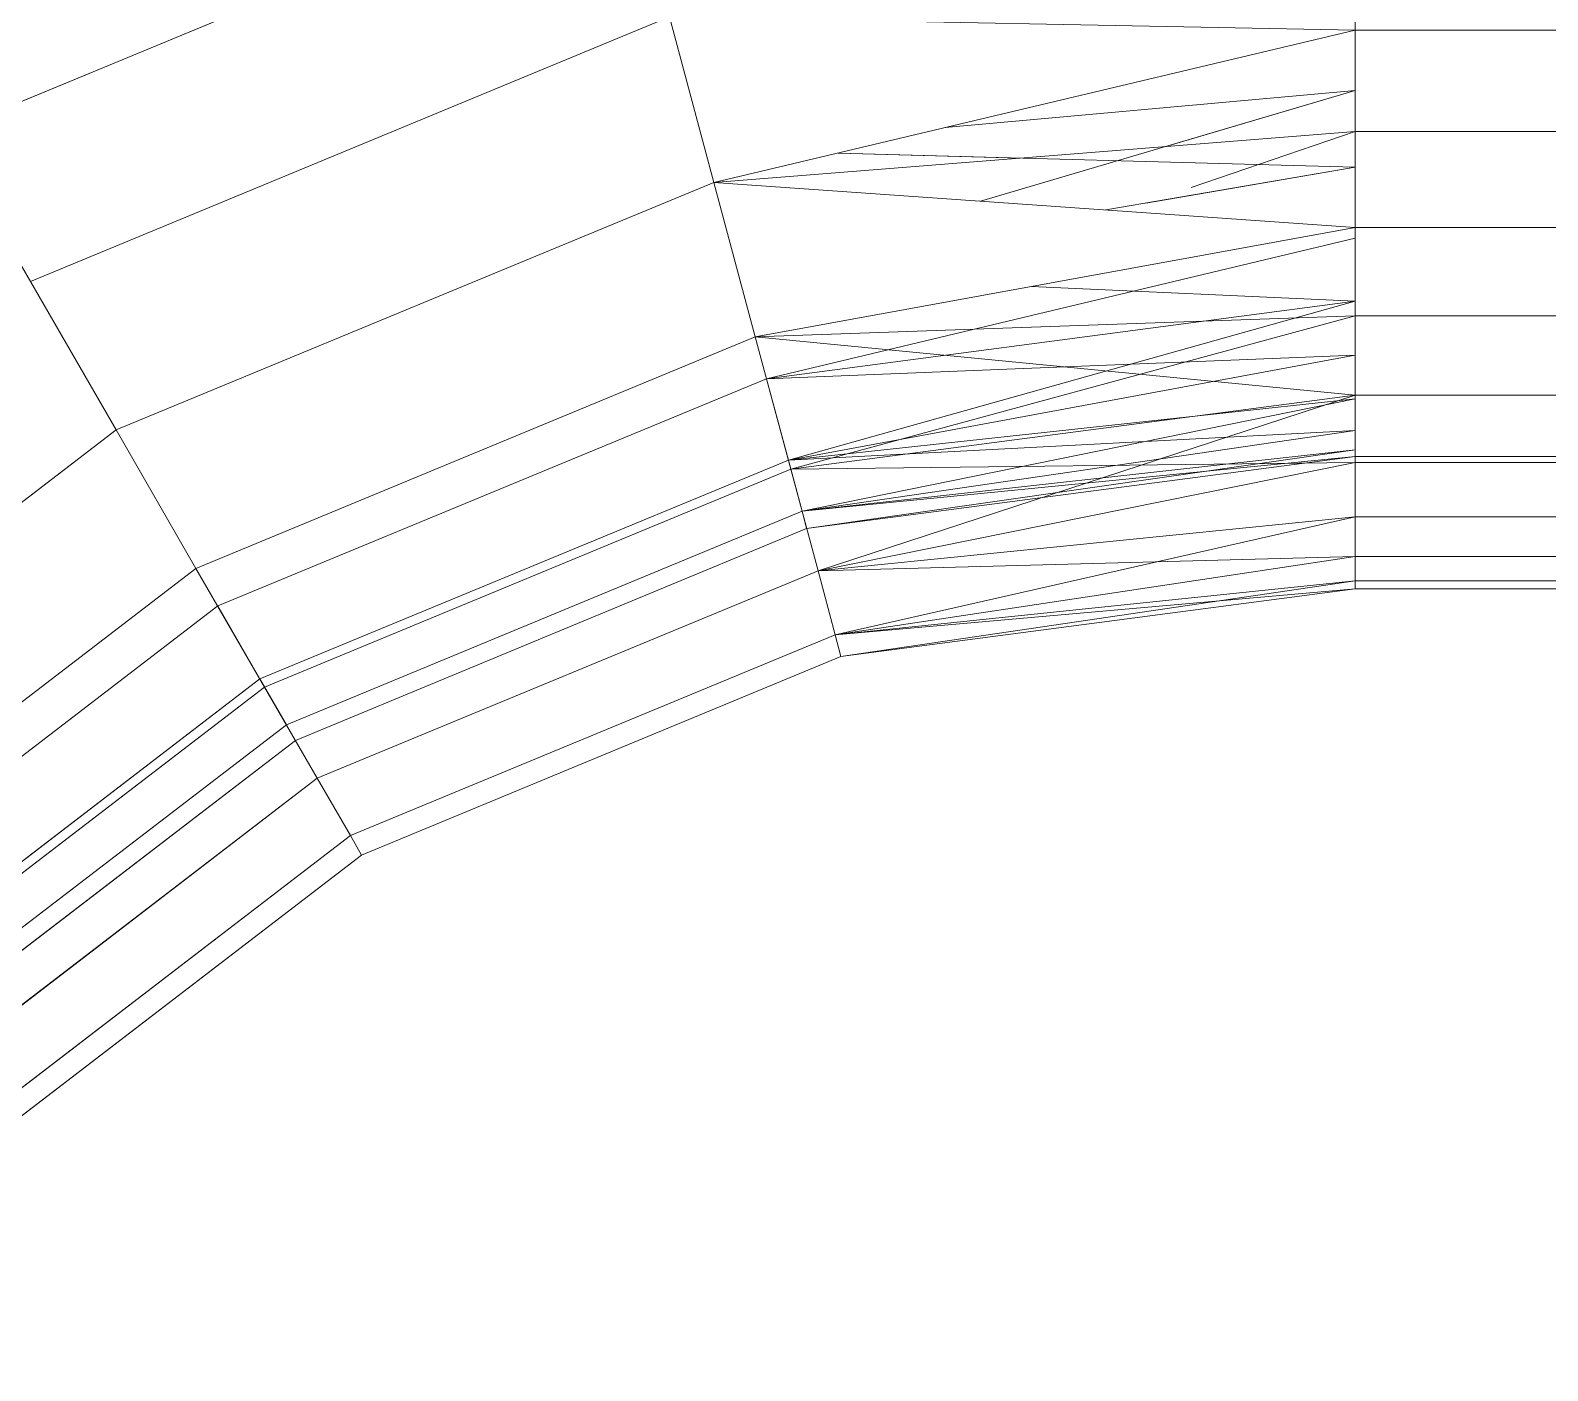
# Model space of a CAD drawing. Header units: centimetres. Extents: x -13467 to 3766, y -437 to 1921.
# Drawn here: x -4259.316 to -4258.171, y 189.71 to 190.722 of the extents above; entities that cross this region are included whole.
import ezdxf

# ---------------------------------------------------------------- set-up
doc = ezdxf.new("R2010")
doc.units = ezdxf.units.CM
doc.layers.add('M-EQPM', color=7, linetype='Continuous', lineweight=9)

# ---------------------------------------------------------------- blocks, each defined once
blk = doc.blocks.new('EQ-04-006 - EQ-04-006_dwg_Agrupar_308-1538748-Sección 1-2')
at = {"layer": 'M-EQPM', "color": 136, "true_color": 0x007f7f}
for p, q in [((-3708.0284, 190.6441), (-3707.5148, 190.8569)), ((-3707.9637, 190.5321), (-3707.4813, 190.7319)), ((-3707.4478, 190.6069), (-3707.4813, 190.7319)), ((-3706.9637, 190.7218), (-3707.4478, 190.6069)), ((-3706.9637, 190.6455), (-3706.9637, 190.7218)), ((-3706.9637, 190.6764), (-3707.2732, 190.6483)), ((-3706.9637, 190.6764), (-3707.2732, 190.6483)), ((-3706.9637, 190.6764), (-3707.2732, 190.6483)), ((-3706.9637, 190.6764), (-3707.2732, 190.6483)), ((-3707.2732, 190.6483), (-3706.9637, 190.6764)), ((-3706.9637, 190.6764), (-3707.2465, 190.5928)), ((-3707.2465, 190.5928), (-3706.9637, 190.6764)), ((-3706.9637, 190.6455), (-3707.4478, 190.6069)), ((-3706.9637, 190.6455), (-3707.4478, 190.6069)), ((-3706.9637, 190.6455), (-3707.4478, 190.6069)), ((-3706.9637, 190.6455), (-3707.0877, 190.603)), ((-3707.0877, 190.603), (-3706.9637, 190.6455)), ((-3690.9637, 190.6455), (-3706.9637, 190.6455)), ((-3706.9637, 190.573), (-3706.9637, 190.6455)), ((-3706.9637, 190.6184), (-3707.3541, 190.6291)), ((-3707.3541, 190.6291), (-3706.9637, 190.6184)), ((-3706.9637, 190.6184), (-3707.152, 190.5862)), ((-3706.9637, 190.6184), (-3707.152, 190.5862)), ((-3707.152, 190.5862), (-3706.9637, 190.6184)), ((-3706.9637, 190.6184), (-3707.152, 190.5862)), ((-3706.9637, 190.6184), (-3707.152, 190.5862)), ((-3707.899, 190.42), (-3707.4478, 190.6069)), ((-3706.9637, 190.573), (-3707.4478, 190.6069)), ((-3707.4166, 190.4904), (-3707.4478, 190.6069)), ((-3706.9637, 190.573), (-3707.4166, 190.4904)), ((-3690.9637, 190.573), (-3706.9637, 190.573)), ((-3706.9637, 190.5061), (-3706.9637, 190.573)), ((-3706.9637, 190.5649), (-3707.4081, 190.4586)), ((-3706.9637, 190.5649), (-3707.4081, 190.4586)), ((-3707.899, 190.42), (-3707.9637, 190.5321)), ((-3706.9637, 190.5172), (-3707.208, 190.5284)), ((-3707.208, 190.5284), (-3706.9637, 190.5172)), ((-3706.9637, 190.5172), (-3707.4081, 190.4586)), ((-3706.9637, 190.5172), (-3707.4081, 190.4586)), ((-3706.9637, 190.5172), (-3707.3916, 190.3972)), ((-3706.9637, 190.5061), (-3707.4166, 190.4904)), ((-3706.9637, 190.5061), (-3707.4166, 190.4904)), ((-3706.9637, 190.5061), (-3707.4166, 190.4904)), ((-3706.9637, 190.5061), (-3707.4166, 190.4904)), ((-3706.9637, 190.5061), (-3707.3898, 190.3903)), ((-3690.9637, 190.5061), (-3706.9637, 190.5061)), ((-3706.9637, 190.4464), (-3706.9637, 190.5061)), ((-3707.8387, 190.3155), (-3707.4166, 190.4904)), ((-3706.9637, 190.4464), (-3707.4166, 190.4904)), ((-3707.3898, 190.3903), (-3707.4166, 190.4904)), ((-3707.4166, 190.4904), (-3707.3898, 190.3903)), ((-3706.9637, 190.4764), (-3707.4081, 190.4586)), ((-3706.9637, 190.4764), (-3707.3916, 190.3972)), ((-3706.9637, 190.4764), (-3707.3916, 190.3972)), ((-3707.8222, 190.2871), (-3707.4081, 190.4586)), ((-3707.8222, 190.2871), (-3707.4081, 190.4586)), ((-3707.4081, 190.4586), (-3707.8222, 190.2871)), ((-3707.3916, 190.3972), (-3707.4081, 190.4586)), ((-3707.4081, 190.4586), (-3707.3916, 190.3972)), ((-3706.9637, 190.4464), (-3707.3898, 190.3903)), ((-3706.9637, 190.4464), (-3707.3898, 190.3903)), ((-3706.9637, 190.4464), (-3707.3692, 190.3136)), ((-3690.9637, 190.4464), (-3706.9637, 190.4464)), ((-3706.9637, 190.3955), (-3706.9637, 190.4464)), ((-3706.9637, 190.4436), (-3707.3916, 190.3972)), ((-3706.9637, 190.4436), (-3707.3916, 190.3972)), ((-3706.9637, 190.4436), (-3707.3813, 190.3586)), ((-3708.2864, 190.1227), (-3707.899, 190.42)), ((-3707.8387, 190.3155), (-3707.899, 190.42)), ((-3706.9637, 190.4196), (-3707.3916, 190.3972)), ((-3706.9637, 190.4196), (-3707.3813, 190.3586)), ((-3706.9637, 190.4196), (-3707.3813, 190.3586)), ((-3706.9637, 190.4049), (-3707.3813, 190.3586)), ((-3706.9637, 190.4049), (-3707.3813, 190.3586)), ((-3706.9637, 190.4), (-3707.3813, 190.3586)), ((-3706.9637, 190.4049), (-3707.3778, 190.3455)), ((-3706.9637, 190.4), (-3707.3778, 190.3455)), ((-3690.9637, 190.4), (-3706.9637, 190.4)), ((-3707.7905, 190.2321), (-3707.3916, 190.3972)), ((-3707.7905, 190.2321), (-3707.3916, 190.3972)), ((-3707.7869, 190.2259), (-3707.3898, 190.3903)), ((-3707.7869, 190.2259), (-3707.3898, 190.3903)), ((-3707.3916, 190.3972), (-3707.3813, 190.3586)), ((-3707.3916, 190.3972), (-3707.3813, 190.3586)), ((-3706.9637, 190.3955), (-3707.3898, 190.3903)), ((-3707.3692, 190.3136), (-3707.3898, 190.3903)), ((-3707.3898, 190.3903), (-3707.3692, 190.3136)), ((-3706.9637, 190.3955), (-3707.3692, 190.3136)), ((-3706.9637, 190.3955), (-3707.3692, 190.3136)), ((-3690.9637, 190.3955), (-3706.9637, 190.3955)), ((-3706.9637, 190.3545), (-3706.9637, 190.3955)), ((-3707.7705, 190.1974), (-3707.3813, 190.3586)), ((-3707.7705, 190.1974), (-3707.3813, 190.3586)), ((-3707.3813, 190.3586), (-3707.3778, 190.3455)), ((-3707.3778, 190.3455), (-3707.3813, 190.3586)), ((-3706.9637, 190.3545), (-3707.3692, 190.3136)), ((-3706.9637, 190.3545), (-3707.3692, 190.3136)), ((-3706.9637, 190.3545), (-3707.3563, 190.2653)), ((-3690.9637, 190.3545), (-3706.9637, 190.3545)), ((-3706.9637, 190.3245), (-3706.9637, 190.3545)), ((-3707.7637, 190.1856), (-3707.3778, 190.3455)), ((-3706.9637, 190.3245), (-3707.3692, 190.3136)), ((-3706.9637, 190.3245), (-3707.3563, 190.2653)), ((-3706.9637, 190.3245), (-3707.3563, 190.2653)), ((-3690.9637, 190.3245), (-3706.9637, 190.3245)), ((-3706.9637, 190.3062), (-3706.9637, 190.3245)), ((-3708.2011, 190.0374), (-3707.8387, 190.3155)), ((-3707.7869, 190.2259), (-3707.8387, 190.3155)), ((-3707.8387, 190.3155), (-3707.7869, 190.2259)), ((-3707.7472, 190.1571), (-3707.3692, 190.3136)), ((-3707.7472, 190.1571), (-3707.3692, 190.3136)), ((-3707.3692, 190.3136), (-3707.3563, 190.2653)), ((-3707.3692, 190.3136), (-3707.3563, 190.2653)), ((-3706.9637, 190.3062), (-3707.3563, 190.2653)), ((-3706.9637, 190.3062), (-3707.3563, 190.2653)), ((-3706.9637, 190.3), (-3707.3563, 190.2653)), ((-3706.9637, 190.3062), (-3707.3519, 190.2489)), ((-3706.9637, 190.3), (-3707.3519, 190.2489)), ((-3690.9637, 190.3062), (-3706.9637, 190.3062)), ((-3706.9637, 190.3), (-3706.9637, 190.3062)), ((-3690.9637, 190.3), (-3706.9637, 190.3)), ((-3690.9637, 190.3), (-3706.9637, 190.3)), ((-3708.1779, 190.0142), (-3707.8222, 190.2871)), ((-3708.1779, 190.0142), (-3707.8222, 190.2871)), ((-3708.1779, 190.0142), (-3707.8222, 190.2871)), ((-3708.1779, 190.0142), (-3707.8222, 190.2871)), ((-3707.7905, 190.2321), (-3707.8222, 190.2871)), ((-3707.8222, 190.2871), (-3707.7905, 190.2321)), ((-3707.7222, 190.1138), (-3707.3563, 190.2653)), ((-3707.7222, 190.1138), (-3707.3563, 190.2653)), ((-3707.3563, 190.2653), (-3707.3519, 190.2489)), ((-3707.3519, 190.2489), (-3707.3563, 190.2653)), ((-3707.7137, 190.099), (-3707.3519, 190.2489)), ((-3708.1329, 189.9693), (-3707.7905, 190.2321)), ((-3708.1329, 189.9693), (-3707.7905, 190.2321)), ((-3707.7905, 190.2321), (-3707.7705, 190.1974)), ((-3707.7905, 190.2321), (-3707.7705, 190.1974)), ((-3708.1279, 189.9642), (-3707.7869, 190.2259)), ((-3708.1279, 189.9642), (-3707.7869, 190.2259)), ((-3707.7472, 190.1571), (-3707.7869, 190.2259)), ((-3707.7869, 190.2259), (-3707.7472, 190.1571)), ((-3708.1047, 189.941), (-3707.7705, 190.1974)), ((-3708.1047, 189.941), (-3707.7705, 190.1974)), ((-3707.7705, 190.1974), (-3707.7637, 190.1856)), ((-3707.7637, 190.1856), (-3707.7705, 190.1974)), ((-3708.095, 189.9314), (-3707.7637, 190.1856)), ((-3708.0717, 189.908), (-3707.7472, 190.1571)), ((-3708.0717, 189.908), (-3707.7472, 190.1571)), ((-3707.7472, 190.1571), (-3707.7222, 190.1138)), ((-3707.7472, 190.1571), (-3707.7222, 190.1138)), ((-3708.0364, 189.8727), (-3707.7222, 190.1138)), ((-3708.0364, 189.8727), (-3707.7222, 190.1138)), ((-3707.7222, 190.1138), (-3707.7137, 190.099)), ((-3707.7137, 190.099), (-3707.7222, 190.1138)), ((-3708.0243, 189.8607), (-3707.7137, 190.099))]:
    blk.add_line(p, q, dxfattribs=at)
at = {"layer": 'M-EQPM', "color": 136, "true_color": 0x007f7f, "flags": 128}
for points in [[(-3690.9637, 190.573), (-3706.9637, 190.573), (-3706.9637, 190.5061), (-3707.4166, 190.4904), (-3706.9637, 190.4464), (-3707.3898, 190.3903), (-3707.4166, 190.4904), (-3706.9637, 190.4464), (-3706.9637, 190.5061), (-3707.4166, 190.4904), (-3706.9637, 190.573), (-3706.9637, 190.6455), (-3690.9637, 190.6455)], [(-3690.9637, 190.7218), (-3706.9637, 190.7218), (-3706.9637, 190.8), (-3707.4813, 190.7319), (-3706.9637, 190.7218), (-3707.4813, 190.7319), (-3707.4478, 190.6069), (-3706.9637, 190.7218), (-3706.9637, 190.6455), (-3707.4478, 190.6069), (-3706.9637, 190.7218), (-3706.9637, 190.8), (-3706.9637, 190.8782), (-3690.9637, 190.8782)], [(-3709.4092, 186.8), (-3709.4092, 188.8), (-3709.4392, 188.8), (-3709.362, 189.4426), (-3709.3138, 189.4297), (-3709.0707, 190.0165), (-3709.0019, 189.9768), (-3708.6279, 190.4642), (-3708.5547, 190.391), (-3708.0887, 190.7486), (-3708.0284, 190.6441), (-3707.5148, 190.8569)], [(-3707.4813, 190.7319), (-3707.5148, 190.8569), (-3708.0284, 190.6441), (-3708.0887, 190.7486), (-3708.5547, 190.391), (-3708.6279, 190.4642), (-3709.0019, 189.9768), (-3709.0707, 190.0165), (-3709.3138, 189.4297), (-3709.362, 189.4426), (-3709.4092, 188.8)], [(-3707.4813, 190.7319), (-3707.9637, 190.5321), (-3708.0284, 190.6441), (-3708.4694, 190.3057), (-3708.5547, 190.391)], [(-3708.5547, 190.391), (-3708.4694, 190.3057), (-3708.0284, 190.6441), (-3707.9637, 190.5321), (-3707.4813, 190.7319)], [(-3690.446, 190.7319), (-3690.4795, 190.6069), (-3690.9637, 190.7218), (-3690.9637, 190.6455), (-3706.9637, 190.6455), (-3706.9637, 190.573), (-3707.4478, 190.6069), (-3706.9637, 190.573), (-3707.4166, 190.4904), (-3707.4478, 190.6069), (-3707.4813, 190.7319)], [(-3706.9637, 190.5061), (-3706.9637, 190.573), (-3690.9637, 190.573)], [(-3690.9637, 190.7218), (-3706.9637, 190.7218), (-3706.9637, 190.6455), (-3707.4478, 190.6069), (-3707.899, 190.42), (-3707.9637, 190.5321)], [(-3707.2465, 190.5928), (-3706.9637, 190.6764), (-3707.2732, 190.6483)], [(-3707.4478, 190.6069), (-3706.9637, 190.6455), (-3707.0877, 190.603)], [(-3707.3541, 190.6291), (-3706.9637, 190.6184), (-3707.152, 190.5862)], [(-3709.0205, 189.3511), (-3708.8078, 189.8647), (-3708.6957, 189.8), (-3708.3779, 190.2142), (-3708.2864, 190.1227), (-3707.899, 190.42), (-3707.8387, 190.3155), (-3707.4166, 190.4904), (-3707.3898, 190.3903), (-3707.3692, 190.3136), (-3706.9637, 190.3245), (-3707.3563, 190.2653), (-3707.3519, 190.2489), (-3707.7137, 190.099), (-3707.7222, 190.1138), (-3707.3563, 190.2653), (-3707.3692, 190.3136), (-3706.9637, 190.3955), (-3706.9637, 190.3545), (-3707.3692, 190.3136), (-3706.9637, 190.3955), (-3690.9637, 190.3955)], [(-3707.9637, 190.5321), (-3707.899, 190.42), (-3707.4478, 190.6069), (-3707.4166, 190.4904), (-3707.8387, 190.3155), (-3707.899, 190.42), (-3708.2864, 190.1227), (-3708.3779, 190.2142), (-3708.6957, 189.8)], [(-3706.9637, 190.3955), (-3706.9637, 190.4464), (-3690.9637, 190.4464), (-3690.9637, 190.5061), (-3690.5107, 190.4904), (-3690.9637, 190.573), (-3690.9637, 190.5061), (-3706.9637, 190.5061), (-3706.9637, 190.4464), (-3707.3898, 190.3903), (-3706.9637, 190.3955), (-3707.3898, 190.3903), (-3707.7869, 190.2259), (-3707.8387, 190.3155), (-3708.2011, 190.0374), (-3708.2864, 190.1227), (-3708.5836, 189.7353), (-3708.6957, 189.8), (-3708.8955, 189.3176), (-3709.0205, 189.3511), (-3709.1182, 188.8), (-3709.1182, 186.8)], [(-3706.9637, 190.5649), (-3707.4081, 190.4586), (-3706.9637, 190.5172)], [(-3707.208, 190.5284), (-3706.9637, 190.5172), (-3707.4081, 190.4586), (-3707.8222, 190.2871)], [(-3708.6073, 188.8), (-3708.5609, 189.228), (-3708.3957, 189.6268), (-3708.4508, 189.6586), (-3708.1779, 190.0142), (-3708.1329, 189.9693), (-3707.7905, 190.2321), (-3707.8222, 190.2871), (-3707.4081, 190.4586), (-3706.9637, 190.5172), (-3707.3916, 190.3972), (-3706.9637, 190.4436), (-3707.3813, 190.3586), (-3706.9637, 190.4196)], [(-3706.9637, 190.4436), (-3707.3916, 190.3972), (-3706.9637, 190.4764), (-3707.4081, 190.4586), (-3706.9637, 190.5172)], [(-3706.9637, 190.5172), (-3707.3916, 190.3972), (-3706.9637, 190.4764)], [(-3707.4166, 190.4904), (-3707.3898, 190.3903), (-3706.9637, 190.5061), (-3707.3898, 190.3903), (-3706.9637, 190.4464)], [(-3706.9637, 190.5061), (-3690.9637, 190.5061), (-3690.5107, 190.4904), (-3690.5375, 190.3903), (-3690.9637, 190.5061), (-3690.9637, 190.4464), (-3706.9637, 190.4464), (-3706.9637, 190.3955)], [(-3708.4126, 189.1882), (-3708.2627, 189.55), (-3708.2775, 189.5585), (-3708.0364, 189.8727), (-3708.0717, 189.908), (-3707.7472, 190.1571), (-3707.7869, 190.2259), (-3707.3898, 190.3903), (-3707.4166, 190.4904)], [(-3708.5832, 188.8), (-3708.5223, 189.2176), (-3708.5832, 188.8), (-3708.5609, 189.228), (-3708.6073, 188.8), (-3708.5609, 189.228), (-3708.3957, 189.6268), (-3708.4508, 189.6586), (-3708.1779, 190.0142), (-3708.1329, 189.9693), (-3707.7905, 190.2321), (-3707.8222, 190.2871), (-3707.4081, 190.4586), (-3707.3916, 190.3972), (-3706.9637, 190.4764)], [(-3706.9637, 190.4764), (-3707.4081, 190.4586), (-3707.3916, 190.3972)], [(-3706.9637, 190.4436), (-3707.3813, 190.3586), (-3707.3916, 190.3972), (-3706.9637, 190.4764)], [(-3706.9637, 190.4436), (-3707.3916, 190.3972), (-3707.4081, 190.4586), (-3707.3916, 190.3972), (-3707.7905, 190.2321), (-3707.8222, 190.2871), (-3708.1779, 190.0142), (-3708.1329, 189.9693), (-3708.3957, 189.6268), (-3708.4508, 189.6586), (-3708.6223, 189.2444), (-3708.6595, 188.8)], [(-3706.9637, 190.4464), (-3707.3692, 190.3136), (-3706.9637, 190.4464), (-3707.3898, 190.3903), (-3707.3692, 190.3136), (-3706.9637, 190.3955)], [(-3706.9637, 190.4436), (-3707.3916, 190.3972), (-3706.9637, 190.4196), (-3707.3813, 190.3586), (-3707.3916, 190.3972), (-3706.9637, 190.4196)], [(-3706.9637, 190.4196), (-3707.3813, 190.3586), (-3706.9637, 190.4049), (-3707.3778, 190.3455), (-3706.9637, 190.4)], [(-3706.9637, 190.4), (-3707.3813, 190.3586), (-3706.9637, 190.4196)], [(-3706.9637, 190.4049), (-3707.3813, 190.3586), (-3707.7705, 190.1974), (-3707.7637, 190.1856), (-3707.3778, 190.3455), (-3707.3813, 190.3586), (-3707.7705, 190.1974), (-3707.3813, 190.3586), (-3707.3916, 190.3972), (-3707.7905, 190.2321), (-3707.7705, 190.1974), (-3707.7637, 190.1856), (-3708.095, 189.9314), (-3708.1047, 189.941), (-3708.3611, 189.6068)], [(-3706.9637, 190.4049), (-3707.3813, 190.3586), (-3707.3778, 190.3455), (-3707.7637, 190.1856), (-3707.7705, 190.1974), (-3708.1047, 189.941), (-3708.095, 189.9314), (-3707.7637, 190.1856), (-3707.7705, 190.1974), (-3708.1047, 189.941), (-3707.7705, 190.1974), (-3707.7905, 190.2321), (-3708.1329, 189.9693), (-3708.1047, 189.941), (-3708.095, 189.9314), (-3708.3493, 189.6), (-3708.3611, 189.6068), (-3708.5223, 189.2176), (-3708.5091, 189.2141), (-3708.5664, 188.8)], [(-3706.9637, 190.4049), (-3707.3778, 190.3455), (-3707.3813, 190.3586), (-3707.3778, 190.3455), (-3706.9637, 190.4), (-3707.3813, 190.3586), (-3706.9637, 190.4049)], [(-3708.8955, 189.3176), (-3708.7705, 189.2841), (-3708.5836, 189.7353), (-3708.4792, 189.675), (-3708.2011, 190.0374), (-3708.1279, 189.9642), (-3707.7869, 190.2259), (-3707.7472, 190.1571), (-3707.3692, 190.3136), (-3706.9637, 190.3545), (-3690.9637, 190.3545)], [(-3690.9637, 190.3545), (-3706.9637, 190.3545), (-3706.9637, 190.3245), (-3707.3692, 190.3136), (-3707.3898, 190.3903), (-3707.7869, 190.2259), (-3707.8387, 190.3155), (-3708.2011, 190.0374), (-3708.2864, 190.1227), (-3708.5836, 189.7353), (-3708.6957, 189.8), (-3708.8955, 189.3176), (-3709.0419, 188.8), (-3709.1182, 188.8), (-3709.1907, 188.8), (-3709.137, 189.3823), (-3709.1182, 188.8), (-3709.137, 189.3823), (-3709.0205, 189.3511)], [(-3707.3916, 190.3972), (-3707.7905, 190.2321), (-3707.8222, 190.2871), (-3708.1779, 190.0142), (-3708.1329, 189.9693), (-3708.3957, 189.6268), (-3708.4508, 189.6586), (-3708.6223, 189.2444), (-3708.5609, 189.228), (-3708.6401, 188.8)], [(-3707.3916, 190.3972), (-3707.3813, 190.3586), (-3707.7705, 190.1974), (-3707.7905, 190.2321), (-3708.1329, 189.9693), (-3708.1047, 189.941), (-3708.3611, 189.6068), (-3708.3957, 189.6268), (-3708.5609, 189.228), (-3708.5223, 189.2176), (-3708.5884, 188.8)], [(-3708.5747, 188.8), (-3708.5223, 189.2176), (-3708.3611, 189.6068), (-3708.3957, 189.6268), (-3708.1329, 189.9693), (-3708.1047, 189.941), (-3707.7705, 190.1974), (-3707.7905, 190.2321), (-3707.3916, 190.3972)], [(-3706.9637, 190.3545), (-3707.3692, 190.3136), (-3706.9637, 190.3955)], [(-3706.9637, 190.3), (-3706.9637, 190.3062), (-3706.9637, 190.3245), (-3706.9637, 190.3545), (-3706.9637, 190.3955), (-3690.9637, 190.3955), (-3690.5581, 190.3136), (-3690.1802, 190.1571), (-3690.2051, 190.1138), (-3690.571, 190.2653), (-3690.5581, 190.3136), (-3690.9637, 190.3545), (-3690.9637, 190.3245), (-3706.9637, 190.3245), (-3707.3563, 190.2653), (-3706.9637, 190.3062)], [(-3706.9637, 190.3545), (-3707.3563, 190.2653), (-3706.9637, 190.3545), (-3707.3692, 190.3136), (-3707.3563, 190.2653), (-3707.3519, 190.2489), (-3707.7137, 190.099)], [(-3706.9637, 190.3062), (-3706.9637, 190.3245), (-3690.9637, 190.3245)], [(-3690.9637, 190.3062), (-3706.9637, 190.3062), (-3707.3563, 190.2653), (-3706.9637, 190.3), (-3706.9637, 190.3062), (-3690.9637, 190.3062)], [(-3690.9637, 190.3), (-3706.9637, 190.3), (-3707.3519, 190.2489), (-3706.9637, 190.3062), (-3707.3519, 190.2489), (-3707.3563, 190.2653), (-3706.9637, 190.3062)], [(-3707.7137, 190.099), (-3707.7222, 190.1138), (-3707.3563, 190.2653), (-3706.9637, 190.3245)], [(-3706.9637, 190.3245), (-3707.3563, 190.2653), (-3706.9637, 190.3062)], [(-3708.8854, 186.8), (-3708.8854, 188.8), (-3708.7705, 189.2841), (-3708.5836, 189.7353), (-3708.4792, 189.675), (-3708.2011, 190.0374), (-3708.1279, 189.9642), (-3707.7869, 190.2259), (-3707.7472, 190.1571), (-3707.3692, 190.3136), (-3707.3563, 190.2653), (-3707.7222, 190.1138), (-3708.0364, 189.8727), (-3708.0243, 189.8607), (-3707.7137, 190.099), (-3707.7222, 190.1138), (-3707.7472, 190.1571), (-3708.0717, 189.908), (-3708.1279, 189.9642), (-3708.3895, 189.6232), (-3708.4792, 189.675), (-3708.654, 189.2529), (-3708.7705, 189.2841)], [(-3708.4698, 186.8), (-3708.4775, 188.8), (-3708.4671, 188.8), (-3708.4126, 189.1882), (-3708.429, 189.1926), (-3708.4671, 188.8), (-3708.429, 189.1926), (-3708.2775, 189.5585), (-3708.3207, 189.5835), (-3708.0717, 189.908), (-3708.1279, 189.9642), (-3707.7869, 190.2259), (-3707.8387, 190.3155)], [(-3707.8387, 190.3155), (-3707.7869, 190.2259), (-3708.1279, 189.9642), (-3708.0717, 189.908), (-3708.3207, 189.5835), (-3708.2775, 189.5585), (-3708.429, 189.1926), (-3708.4126, 189.1882)], [(-3708.2775, 189.5585), (-3708.0364, 189.8727), (-3707.7222, 190.1138), (-3707.7472, 190.1571), (-3708.0717, 189.908), (-3708.1279, 189.9642), (-3708.3895, 189.6232)]]:
    blk.add_lwpolyline(points, dxfattribs=at)
for points in [[(-3708.2627, 189.55), (-3708.0243, 189.8607), (-3708.0364, 189.8727), (-3707.7222, 190.1138), (-3707.7472, 190.1571), (-3707.3692, 190.3136), (-3707.3898, 190.3903), (-3707.7869, 190.2259), (-3707.7472, 190.1571), (-3708.0717, 189.908), (-3708.0364, 189.8727), (-3708.2775, 189.5585)], [(-3708.0243, 189.8607), (-3707.7137, 190.099), (-3707.7222, 190.1138), (-3707.3563, 190.2653), (-3707.3692, 190.3136), (-3707.7472, 190.1571), (-3707.7222, 190.1138), (-3708.0364, 189.8727)], [(-3707.3563, 190.2653), (-3706.9637, 190.3), (-3707.3519, 190.2489)]]:
    blk.add_lwpolyline(points, close=True, dxfattribs=at)
blk = doc.blocks.new('EQ-04-006 - EQ-04-006_dwg_Agrupar_316-1538749-Sección 1-2')
at = {"layer": 'M-EQPM', "color": 136, "true_color": 0x007f7f}
for p, q in [((-3706.9637, 190.6764), (-3707.2732, 190.6483)), ((-3706.9637, 190.6764), (-3707.2732, 190.6483)), ((-3706.9637, 190.6764), (-3707.2732, 190.6483)), ((-3706.9637, 190.6764), (-3707.2732, 190.6483)), ((-3707.2732, 190.6483), (-3706.9637, 190.6764)), ((-3706.9637, 190.6764), (-3707.1068, 190.6341)), ((-3707.1068, 190.6341), (-3706.9637, 190.6764)), ((-3707.2163, 190.6253), (-3707.3541, 190.6291)), ((-3707.3541, 190.6291), (-3707.2163, 190.6253)), ((-3707.3541, 190.6291), (-3707.2163, 190.6253)), ((-3706.9637, 190.6184), (-3707.1218, 190.5913)), ((-3706.9637, 190.6184), (-3707.1218, 190.5913)), ((-3706.9637, 190.6184), (-3707.1218, 190.5913)), ((-3707.1218, 190.5913), (-3706.9637, 190.6184)), ((-3706.9637, 190.6184), (-3707.1218, 190.5913)), ((-3706.9637, 190.6184), (-3707.1218, 190.5913)), ((-3706.9637, 190.5649), (-3707.4081, 190.4586)), ((-3706.9637, 190.5649), (-3707.4081, 190.4586)), ((-3706.9637, 190.5172), (-3707.208, 190.5284)), ((-3707.208, 190.5284), (-3706.9637, 190.5172)), ((-3706.9637, 190.5172), (-3707.4081, 190.4586)), ((-3706.9637, 190.5172), (-3707.4081, 190.4586)), ((-3706.9637, 190.5172), (-3707.3916, 190.3972)), ((-3706.9637, 190.5061), (-3707.4166, 190.4904)), ((-3706.9637, 190.5061), (-3707.4166, 190.4904)), ((-3707.4166, 190.4904), (-3706.9637, 190.5061)), ((-3706.9637, 190.5061), (-3707.4166, 190.4904)), ((-3707.4166, 190.4904), (-3706.9637, 190.5061)), ((-3706.9637, 190.5061), (-3707.3898, 190.3903)), ((-3706.9637, 190.4464), (-3707.4166, 190.4904)), ((-3707.3898, 190.3903), (-3707.4166, 190.4904)), ((-3707.4166, 190.4904), (-3707.3898, 190.3903)), ((-3706.9637, 190.4764), (-3707.4081, 190.4586)), ((-3706.9637, 190.4764), (-3707.3916, 190.3972)), ((-3706.9637, 190.4764), (-3707.3916, 190.3972)), ((-3707.8222, 190.2871), (-3707.4081, 190.4586)), ((-3707.8222, 190.2871), (-3707.4081, 190.4586)), ((-3707.4081, 190.4586), (-3707.8222, 190.2871)), ((-3707.3916, 190.3972), (-3707.4081, 190.4586)), ((-3707.4081, 190.4586), (-3707.3916, 190.3972)), ((-3706.9637, 190.4464), (-3707.3898, 190.3903)), ((-3706.9637, 190.4464), (-3707.3898, 190.3903)), ((-3706.9637, 190.4464), (-3707.3692, 190.3136)), ((-3706.9637, 190.4436), (-3707.3916, 190.3972)), ((-3706.9637, 190.4436), (-3707.3916, 190.3972)), ((-3706.9637, 190.4436), (-3707.3813, 190.3586)), ((-3706.9637, 190.4196), (-3707.3916, 190.3972)), ((-3706.9637, 190.4196), (-3707.3813, 190.3586)), ((-3706.9637, 190.4196), (-3707.3813, 190.3586)), ((-3706.9637, 190.4049), (-3707.3813, 190.3586)), ((-3706.9637, 190.4049), (-3707.3813, 190.3586)), ((-3706.9637, 190.4), (-3707.3813, 190.3586)), ((-3706.9637, 190.4049), (-3707.3778, 190.3455)), ((-3706.9637, 190.4), (-3707.3778, 190.3455)), ((-3707.7905, 190.2321), (-3707.3916, 190.3972)), ((-3707.7905, 190.2321), (-3707.3916, 190.3972)), ((-3707.7869, 190.2259), (-3707.3898, 190.3903)), ((-3707.7869, 190.2259), (-3707.3898, 190.3903)), ((-3707.3916, 190.3972), (-3707.3813, 190.3586)), ((-3707.3916, 190.3972), (-3707.3813, 190.3586)), ((-3706.9637, 190.3955), (-3707.3898, 190.3903)), ((-3707.3692, 190.3136), (-3707.3898, 190.3903)), ((-3707.3898, 190.3903), (-3707.3692, 190.3136)), ((-3706.9637, 190.3955), (-3707.3692, 190.3136)), ((-3706.9637, 190.3955), (-3707.3692, 190.3136)), ((-3707.7705, 190.1974), (-3707.3813, 190.3586)), ((-3707.7705, 190.1974), (-3707.3813, 190.3586)), ((-3707.3813, 190.3586), (-3707.3778, 190.3455)), ((-3707.3778, 190.3455), (-3707.3813, 190.3586)), ((-3706.9637, 190.3545), (-3707.3692, 190.3136)), ((-3706.9637, 190.3545), (-3707.3692, 190.3136)), ((-3706.9637, 190.3545), (-3707.3563, 190.2653)), ((-3707.7637, 190.1856), (-3707.3778, 190.3455)), ((-3706.9637, 190.3245), (-3707.3692, 190.3136)), ((-3706.9637, 190.3245), (-3707.3563, 190.2653)), ((-3706.9637, 190.3245), (-3707.3563, 190.2653)), ((-3707.7869, 190.2259), (-3707.8387, 190.3155)), ((-3707.8387, 190.3155), (-3707.7869, 190.2259)), ((-3707.7472, 190.1571), (-3707.3692, 190.3136)), ((-3707.7472, 190.1571), (-3707.3692, 190.3136)), ((-3707.3692, 190.3136), (-3707.3563, 190.2653)), ((-3707.3692, 190.3136), (-3707.3563, 190.2653)), ((-3706.9637, 190.3062), (-3707.3563, 190.2653)), ((-3706.9637, 190.3062), (-3707.3563, 190.2653)), ((-3706.9637, 190.3), (-3707.3563, 190.2653)), ((-3706.9637, 190.3062), (-3707.3519, 190.2489)), ((-3706.9637, 190.3), (-3707.3519, 190.2489)), ((-3708.1779, 190.0142), (-3707.8222, 190.2871)), ((-3708.1779, 190.0142), (-3707.8222, 190.2871)), ((-3708.1779, 190.0142), (-3707.8222, 190.2871)), ((-3708.1779, 190.0142), (-3707.8222, 190.2871)), ((-3707.7905, 190.2321), (-3707.8222, 190.2871)), ((-3707.8222, 190.2871), (-3707.7905, 190.2321)), ((-3707.7222, 190.1138), (-3707.3563, 190.2653)), ((-3707.7222, 190.1138), (-3707.3563, 190.2653)), ((-3707.3563, 190.2653), (-3707.3519, 190.2489)), ((-3707.3519, 190.2489), (-3707.3563, 190.2653)), ((-3707.7137, 190.099), (-3707.3519, 190.2489)), ((-3708.1329, 189.9693), (-3707.7905, 190.2321)), ((-3708.1329, 189.9693), (-3707.7905, 190.2321)), ((-3707.7905, 190.2321), (-3707.7705, 190.1974)), ((-3707.7905, 190.2321), (-3707.7705, 190.1974)), ((-3708.1279, 189.9642), (-3707.7869, 190.2259)), ((-3708.1279, 189.9642), (-3707.7869, 190.2259)), ((-3707.7472, 190.1571), (-3707.7869, 190.2259)), ((-3707.7869, 190.2259), (-3707.7472, 190.1571)), ((-3708.1047, 189.941), (-3707.7705, 190.1974)), ((-3708.1047, 189.941), (-3707.7705, 190.1974)), ((-3707.7705, 190.1974), (-3707.7637, 190.1856)), ((-3707.7637, 190.1856), (-3707.7705, 190.1974)), ((-3708.095, 189.9314), (-3707.7637, 190.1856)), ((-3708.0717, 189.908), (-3707.7472, 190.1571)), ((-3708.0717, 189.908), (-3707.7472, 190.1571)), ((-3707.7472, 190.1571), (-3707.7222, 190.1138)), ((-3707.7472, 190.1571), (-3707.7222, 190.1138)), ((-3708.0364, 189.8727), (-3707.7222, 190.1138)), ((-3708.0364, 189.8727), (-3707.7222, 190.1138)), ((-3707.7222, 190.1138), (-3707.7137, 190.099)), ((-3707.7137, 190.099), (-3707.7222, 190.1138)), ((-3708.0243, 189.8607), (-3707.7137, 190.099))]:
    blk.add_line(p, q, dxfattribs=at)
at = {"layer": 'M-EQPM', "color": 136, "true_color": 0x007f7f, "flags": 128}
for points in [[(-3707.1068, 190.6341), (-3706.9637, 190.6764), (-3707.2732, 190.6483)], [(-3706.9637, 190.5649), (-3707.4081, 190.4586), (-3706.9637, 190.5172)], [(-3707.208, 190.5284), (-3706.9637, 190.5172), (-3707.4081, 190.4586), (-3707.8222, 190.2871)], [(-3708.6073, 188.8), (-3708.5609, 189.228), (-3708.3957, 189.6268), (-3708.4508, 189.6586), (-3708.1779, 190.0142), (-3708.1329, 189.9693), (-3707.7905, 190.2321), (-3707.8222, 190.2871), (-3707.4081, 190.4586), (-3706.9637, 190.5172), (-3707.3916, 190.3972), (-3706.9637, 190.4436), (-3707.3813, 190.3586), (-3706.9637, 190.4196)], [(-3706.9637, 190.4436), (-3707.3916, 190.3972), (-3706.9637, 190.4764), (-3707.4081, 190.4586), (-3706.9637, 190.5172)], [(-3706.9637, 190.5172), (-3707.3916, 190.3972), (-3706.9637, 190.4764)], [(-3706.9637, 190.4464), (-3707.3898, 190.3903), (-3706.9637, 190.5061), (-3707.3898, 190.3903), (-3707.4166, 190.4904)], [(-3706.9637, 190.5061), (-3707.4166, 190.4904), (-3706.9637, 190.4464), (-3707.3898, 190.3903), (-3707.4166, 190.4904), (-3706.9637, 190.4464)], [(-3708.4126, 189.1882), (-3708.2627, 189.55), (-3708.2775, 189.5585), (-3708.0364, 189.8727), (-3708.0717, 189.908), (-3707.7472, 190.1571), (-3707.7869, 190.2259), (-3707.3898, 190.3903), (-3707.4166, 190.4904)], [(-3707.4166, 190.4904), (-3707.3898, 190.3903), (-3707.3692, 190.3136), (-3706.9637, 190.3245), (-3707.3563, 190.2653), (-3707.3519, 190.2489), (-3707.7137, 190.099), (-3707.7222, 190.1138), (-3707.3563, 190.2653), (-3707.3692, 190.3136), (-3706.9637, 190.3955)], [(-3708.5832, 188.8), (-3708.5223, 189.2176), (-3708.5832, 188.8), (-3708.5609, 189.228), (-3708.6073, 188.8), (-3708.5609, 189.228), (-3708.3957, 189.6268), (-3708.4508, 189.6586), (-3708.1779, 190.0142), (-3708.1329, 189.9693), (-3707.7905, 190.2321), (-3707.8222, 190.2871), (-3707.4081, 190.4586), (-3707.3916, 190.3972), (-3706.9637, 190.4764)], [(-3706.9637, 190.4764), (-3707.4081, 190.4586), (-3707.3916, 190.3972)], [(-3706.9637, 190.4436), (-3707.3813, 190.3586), (-3707.3916, 190.3972), (-3706.9637, 190.4764)], [(-3706.9637, 190.4436), (-3707.3916, 190.3972), (-3707.4081, 190.4586), (-3707.3916, 190.3972), (-3707.7905, 190.2321), (-3707.8222, 190.2871), (-3708.1779, 190.0142), (-3708.1329, 189.9693), (-3708.3957, 189.6268), (-3708.4508, 189.6586), (-3708.6223, 189.2444), (-3708.6595, 188.8)], [(-3706.9637, 190.4464), (-3707.3898, 190.3903), (-3706.9637, 190.3955), (-3707.3898, 190.3903), (-3707.7869, 190.2259), (-3707.8387, 190.3155)], [(-3706.9637, 190.4464), (-3707.3692, 190.3136), (-3706.9637, 190.4464), (-3707.3898, 190.3903), (-3707.3692, 190.3136), (-3706.9637, 190.3955)], [(-3706.9637, 190.4436), (-3707.3916, 190.3972), (-3706.9637, 190.4196), (-3707.3813, 190.3586), (-3707.3916, 190.3972), (-3706.9637, 190.4196)], [(-3706.9637, 190.4196), (-3707.3813, 190.3586), (-3706.9637, 190.4049), (-3707.3778, 190.3455), (-3706.9637, 190.4)], [(-3706.9637, 190.4), (-3707.3813, 190.3586), (-3706.9637, 190.4196)], [(-3706.9637, 190.4049), (-3707.3813, 190.3586), (-3707.7705, 190.1974), (-3707.7637, 190.1856), (-3707.3778, 190.3455), (-3707.3813, 190.3586), (-3707.7705, 190.1974), (-3707.3813, 190.3586), (-3707.3916, 190.3972), (-3707.7905, 190.2321), (-3707.7705, 190.1974), (-3707.7637, 190.1856), (-3708.095, 189.9314), (-3708.1047, 189.941), (-3708.3611, 189.6068)], [(-3706.9637, 190.4049), (-3707.3813, 190.3586), (-3707.3778, 190.3455), (-3707.7637, 190.1856), (-3707.7705, 190.1974), (-3708.1047, 189.941), (-3708.095, 189.9314), (-3707.7637, 190.1856), (-3707.7705, 190.1974), (-3708.1047, 189.941), (-3707.7705, 190.1974), (-3707.7905, 190.2321), (-3708.1329, 189.9693), (-3708.1047, 189.941), (-3708.095, 189.9314), (-3708.3493, 189.6), (-3708.3611, 189.6068), (-3708.5223, 189.2176), (-3708.5091, 189.2141), (-3708.5664, 188.8)], [(-3706.9637, 190.4049), (-3707.3778, 190.3455), (-3707.3813, 190.3586), (-3707.3778, 190.3455), (-3706.9637, 190.4), (-3707.3813, 190.3586), (-3706.9637, 190.4049)], [(-3707.3916, 190.3972), (-3707.7905, 190.2321), (-3707.8222, 190.2871), (-3708.1779, 190.0142), (-3708.1329, 189.9693), (-3708.3957, 189.6268), (-3708.4508, 189.6586), (-3708.6223, 189.2444), (-3708.5609, 189.228), (-3708.6401, 188.8)], [(-3707.3916, 190.3972), (-3707.3813, 190.3586), (-3707.7705, 190.1974), (-3707.7905, 190.2321), (-3708.1329, 189.9693), (-3708.1047, 189.941), (-3708.3611, 189.6068), (-3708.3957, 189.6268), (-3708.5609, 189.228), (-3708.5223, 189.2176), (-3708.5884, 188.8)], [(-3708.5747, 188.8), (-3708.5223, 189.2176), (-3708.3611, 189.6068), (-3708.3957, 189.6268), (-3708.1329, 189.9693), (-3708.1047, 189.941), (-3707.7705, 190.1974), (-3707.7905, 190.2321), (-3707.3916, 190.3972)], [(-3706.9637, 190.3245), (-3707.3692, 190.3136), (-3707.3898, 190.3903), (-3707.7869, 190.2259), (-3707.8387, 190.3155)], [(-3706.9637, 190.3545), (-3707.3692, 190.3136), (-3706.9637, 190.3955)], [(-3706.9637, 190.3545), (-3707.3692, 190.3136), (-3706.9637, 190.3955)], [(-3708.2011, 190.0374), (-3708.1279, 189.9642), (-3707.7869, 190.2259), (-3707.7472, 190.1571), (-3707.3692, 190.3136), (-3706.9637, 190.3545)], [(-3706.9637, 190.3545), (-3707.3563, 190.2653), (-3706.9637, 190.3545), (-3707.3692, 190.3136), (-3707.3563, 190.2653), (-3707.3519, 190.2489), (-3707.7137, 190.099)], [(-3707.7137, 190.099), (-3707.7222, 190.1138), (-3707.3563, 190.2653), (-3706.9637, 190.3245)], [(-3706.9637, 190.3062), (-3707.3563, 190.2653), (-3706.9637, 190.3245)], [(-3706.9637, 190.3245), (-3707.3563, 190.2653), (-3706.9637, 190.3062)], [(-3708.2011, 190.0374), (-3708.1279, 189.9642), (-3707.7869, 190.2259), (-3707.7472, 190.1571), (-3707.3692, 190.3136), (-3707.3563, 190.2653), (-3707.7222, 190.1138), (-3708.0364, 189.8727), (-3708.0243, 189.8607), (-3707.7137, 190.099), (-3707.7222, 190.1138), (-3707.7472, 190.1571), (-3708.0717, 189.908), (-3708.1279, 189.9642), (-3708.3895, 189.6232), (-3708.4792, 189.675)], [(-3708.4698, 186.8), (-3708.4775, 188.8), (-3708.4671, 188.8), (-3708.4126, 189.1882), (-3708.429, 189.1926), (-3708.4671, 188.8), (-3708.429, 189.1926), (-3708.2775, 189.5585), (-3708.3207, 189.5835), (-3708.0717, 189.908), (-3708.1279, 189.9642), (-3707.7869, 190.2259), (-3707.8387, 190.3155)], [(-3707.8387, 190.3155), (-3707.7869, 190.2259), (-3708.1279, 189.9642), (-3708.0717, 189.908), (-3708.3207, 189.5835), (-3708.2775, 189.5585), (-3708.429, 189.1926), (-3708.4126, 189.1882)], [(-3706.9637, 190.3062), (-3707.3563, 190.2653), (-3706.9637, 190.3)], [(-3706.9637, 190.3), (-3707.3519, 190.2489), (-3706.9637, 190.3062), (-3707.3519, 190.2489), (-3707.3563, 190.2653), (-3706.9637, 190.3062)], [(-3708.654, 189.2529), (-3708.554, 189.2261), (-3708.3895, 189.6232), (-3708.3207, 189.5835), (-3708.0717, 189.908), (-3708.0364, 189.8727), (-3708.0243, 189.8607), (-3708.2627, 189.55), (-3708.2775, 189.5585), (-3708.0364, 189.8727), (-3707.7222, 190.1138), (-3707.7472, 190.1571), (-3708.0717, 189.908), (-3708.1279, 189.9642), (-3708.3895, 189.6232), (-3708.4792, 189.675)]]:
    blk.add_lwpolyline(points, dxfattribs=at)
for points in [[(-3708.2627, 189.55), (-3708.0243, 189.8607), (-3708.0364, 189.8727), (-3707.7222, 190.1138), (-3707.7472, 190.1571), (-3707.3692, 190.3136), (-3707.3898, 190.3903), (-3707.7869, 190.2259), (-3707.7472, 190.1571), (-3708.0717, 189.908), (-3708.0364, 189.8727), (-3708.2775, 189.5585)], [(-3708.0243, 189.8607), (-3707.7137, 190.099), (-3707.7222, 190.1138), (-3707.3563, 190.2653), (-3707.3692, 190.3136), (-3707.7472, 190.1571), (-3707.7222, 190.1138), (-3708.0364, 189.8727)], [(-3707.3563, 190.2653), (-3706.9637, 190.3), (-3707.3519, 190.2489)]]:
    blk.add_lwpolyline(points, close=True, dxfattribs=at)
blk = doc.blocks.new('EQ-04-006 - EQ-04-006_dwg_011_ENZUNCHADOR_dwg-1538751-Sección 1-2')
for name in ['EQ-04-006 - EQ-04-006_dwg_Agrupar_308-1538748-Sección 1-2', 'EQ-04-006 - EQ-04-006_dwg_Agrupar_316-1538749-Sección 1-2']:
    blk.add_blockref(name, (0, 0))
blk = doc.blocks.new('EQ-04-006 - EQ-04-006_dwg-1538743-Sección 1-2')
blk.add_blockref('EQ-04-006 - EQ-04-006_dwg_011_ENZUNCHADOR_dwg-1538751-Sección 1-2', (0, 0))
blk = doc.blocks.new('EQ-04-006 - EQ-04-006-1538756-Sección 1-2')
blk.add_blockref('EQ-04-006 - EQ-04-006_dwg-1538743-Sección 1-2', (0, 0))
blk = doc.blocks.new('PQ_RVR_MEP-01_ZZ_ZZ_MO_T_A_rvt-2-Sección 1-2')
at = {"layer": 'M-EQPM', "lineweight": 9}
blk.add_blockref('EQ-04-006 - EQ-04-006-1538756-Sección 1-2', (0, 0), dxfattribs=at)

msp = doc.modelspace()

# ---------------------------------------------------------------- block references
at = {"lineweight": 5}
msp.add_blockref('PQ_RVR_MEP-01_ZZ_ZZ_MO_T_A_rvt-2-Sección 1-2', (-551.352, 0), dxfattribs=at)

doc.saveas('drawing.dxf')
